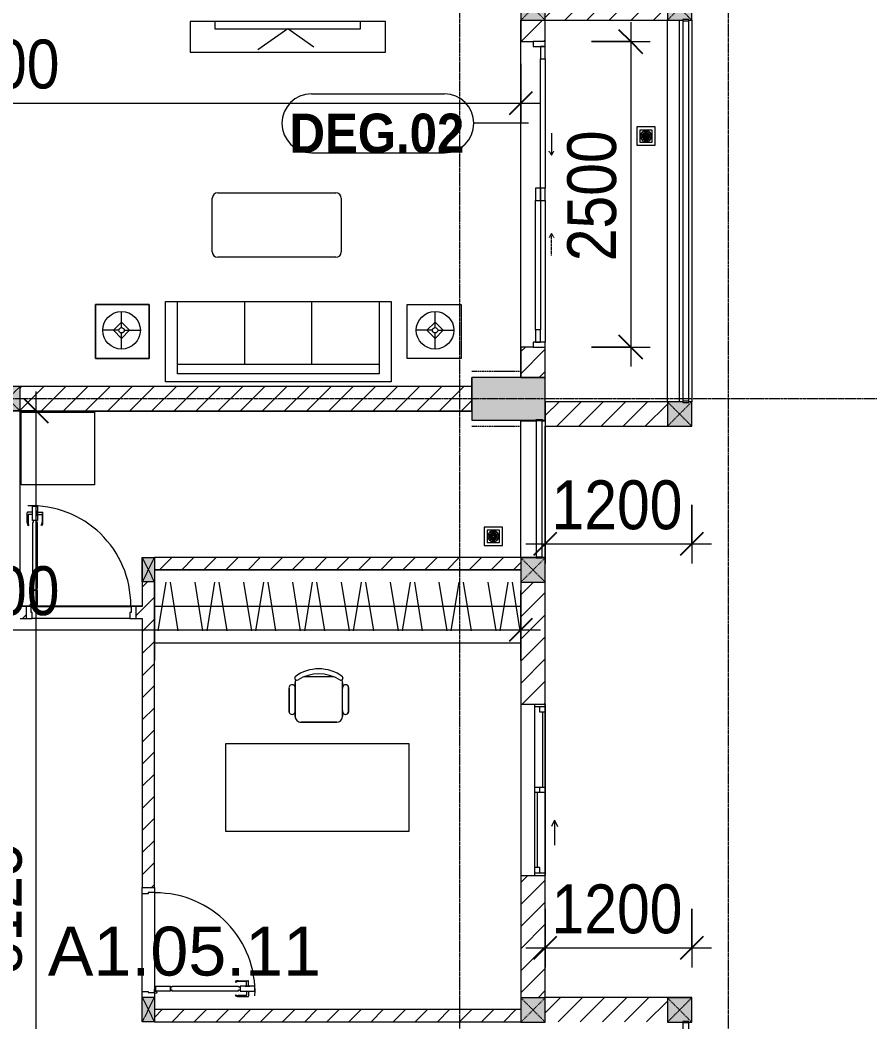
# Model space of a CAD drawing. Header units: millimetres. Extents: x 1591 to 239243, y -15958 to 82755.
# Drawn here: x 151152 to 158110, y 56635 to 64837 of the extents above; entities that cross this region are included whole.
import ezdxf

# ---------------------------------------------------------------- set-up
doc = ezdxf.new("R2010")
doc.units = ezdxf.units.MM
for name, pattern in [('Dash 1_8_', [6.35, 3.175, -3.175]), ('Dash_2_', [6, 3, -3]), ('Grid Line', [22.225, 12.7, -3.175, 3.175, -3.175])]:
    doc.linetypes.add(name, pattern=pattern)
for name, color, linetype, lineweight in [('0-1', 250, 'Continuous', 5), ('A-ANNO-DIMS', 211, 'Continuous', 9), ('A-ANNO-DIMS-160', 211, 'Continuous', 9), ('A-AREA', 32, 'Dash 1_8_', 9), ('A-AREA-IDEN', 2, 'Continuous', 9), ('A-DETL-GENF-1', 9, 'Continuous', 9), ('A-DOOR', 31, 'Continuous', 9), ('A-DOOR-1', 254, 'Continuous', 9), ('A-DOOR-2', 9, 'Continuous', 9), ('A-DOOR-FRAM', 31, 'Continuous', 9), ('A-DOOR-HDLN', 31, 'Dash_2_', 9), ('A-DOOR-IDEN', 31, 'Continuous', 9), ('A-FLOR-1', 7, 'Continuous', 9), ('A-FLOR-2', 9, 'Continuous', 9), ('A-FLOR-HRAL', 11, 'Continuous', 9), ('A-FLOR-HRAL-1', 254, 'Continuous', 9), ('A-FLOR-HRAL-2', 9, 'Continuous', 9), ('A-GLAZ', 151, 'Continuous', 9), ('A-WALL', 113, 'Continuous', 9), ('A-WALL-1', 253, 'Continuous', 18), ('A-WALL-2', 9, 'Continuous', 9), ('A-WALL-3', 113, 'Continuous', 18), ('A-WALL-PATT-1', 10, 'Continuous', 9), ('A-WALL-PATT-2', 111, 'Continuous', 9), ('G-IMPT-1', 254, 'Continuous', 9), ('I-FURN', 30, 'Continuous', 9), ('I-FURN-1', 254, 'Continuous', 9), ('M-EQPM-1', 254, 'Continuous', 9), ('S-COLS', 52, 'Continuous', 9), ('S-COLS-1', 52, 'Continuous', 5), ('S-COLS-2', 250, 'Continuous', 18), ('S-COLS-4', 254, 'Continuous', 9), ('S-COLS-5', 253, 'Continuous', 18), ('S-COLS-6', 52, 'Continuous', 18), ('S-COLS-HDLN', 52, 'Dash_2_', 9), ('S-COLS-HDLN-1', 9, 'Dash_2_', 9), ('S-GRID-1', 1, 'Grid Line', 9)]:
    doc.layers.add(name, color=color, linetype=linetype, lineweight=lineweight)
doc.styles.add('Arial_9', font='arial_0.ttf', dxfattribs={"height": 400})
doc.styles.add('Arial_B_4', font='arialbd_0.ttf', dxfattribs={"width": 0.9, "height": 320})
doc.styles.add('UTM Avo', font='UTM Avo.ttf', dxfattribs={"width": 0.9, "height": 400})
doc.dimstyles.new('1_Dim_chi_tiet_2_5', dxfattribs={"dimscale": 304.8, "dimtxt": 399.720379, "dimasz": 0.629921, "dimexe": 0.524934, "dimexo": 0.0625, "dimgap": 0.052493, "dimtad": 1, "dimdec": 0, "dimrnd": 5, "dimzin": 0, "dimdsep": 46, "dimtxsty": 'UTM Avo', "dimblk1": 'OBLIQUE', "dimblk2": 'OBLIQUE', "dimsah": 1, "dimcen": 0.09, "dimdle": 0.524934, "dimazin": 0, "dimtfac": 1, "dimtdec": 4, "dimtix": 1, "dimtmove": 0, "dimatfit": 3, "dimfxl": 1.049869, "dimfxlon": 1, "dimtvp": 1, "dimtolj": 1, "dimtzin": 0, "dimarcsym": 2})
doc.dimstyles.new('1_Dim_chi_tiet_2_5_1', dxfattribs={"dimscale": 304.8, "dimtxt": 399.720379, "dimasz": 0.629921, "dimexe": 0.524934, "dimexo": 0.0625, "dimgap": 0.052493, "dimtad": 1, "dimdec": 0, "dimrnd": 5, "dimzin": 0, "dimdsep": 46, "dimtxsty": 'UTM Avo', "dimblk1": 'OBLIQUE', "dimblk2": 'OBLIQUE', "dimsah": 1, "dimcen": 0.09, "dimdle": 0.524934, "dimazin": 0, "dimtfac": 1, "dimtdec": 4, "dimtix": 1, "dimtmove": 0, "dimatfit": 3, "dimfxl": 1.049869, "dimfxlon": 1, "dimtvp": 1, "dimtolj": 1, "dimtzin": 0, "dimarcsym": 2})
pattern_1 = [(45, (0, 0), (-90.50967, 90.50967), [])]
pattern_2 = [(45, (101998.83, 0), (-90.50967, 90.50967), [])]

# ---------------------------------------------------------------- blocks, each defined once
blk = doc.blocks.new('NCV_TKTC_KET CAU_rvt-1-TKCS_MB TẦNG 5')
at = {"layer": 'S-COLS-1'}
blk.add_hatch(color=256, dxfattribs=at).paths.add_polyline_path([(52852.6, 61561.9), (53377.6, 61561.9), (53377.6, 61566.9), (53427.6, 61566.9), (53427.6, 61561.9), (53452.6, 61561.9), (53452.6, 61911.9), (52852.6, 61911.8), (52852.6, 61635.3)])
at = {"layer": 'A-FLOR-1'}
for p, q in [((53452.6, 61711.9), (53452.6, 61911.9)), ((49152.9, 60038.1), (49152.9, 61635.3)), ((49152.9, 61635.3), (52852.6, 61635.3)), ((53452.6, 61561.9), (53452.6, 61556.9)), ((53452.6, 60436.9), (53452.6, 61511.9)), ((50152.5, 60436.9), (50152.5, 60038.1)), ((53377.6, 60436.9), (53252.6, 60436.9)), ((53452.6, 60436.9), (53427.6, 60436.9)), ((53452.6, 56835.3), (53452.6, 60436.9)), ((50152.5, 60038.1), (49152.9, 60038.1))]:
    blk.add_line(p, q, dxfattribs=at)
at = {"layer": 'S-COLS-2'}
for p, q in [((53452.6, 61911.9), (52852.6, 61911.9)), ((52852.6, 61911.9), (52852.6, 61561.9)), ((53452.6, 61561.9), (53452.6, 61911.9)), ((52852.6, 61561.9), (53377.6, 61561.9)), ((53427.6, 61561.9), (53452.6, 61561.9))]:
    blk.add_line(p, q, dxfattribs=at)
blk = doc.blocks.new('LOBBY_SOFA_1 - LOBBY_SOFA_1-901197-TKCS_MB TẦNG 5')
at = {"layer": 'I-FURN'}
for p, q in [((-2172.3, 1064.5), (-2172.3, 1504.5)), ((-2128.3, 1548.5), (-1160.3, 1548.5)), ((-1116.3, 1504.5), (-1116.3, 1064.5)), ((-1160.3, 1020.5), (-2128.3, 1020.5)), ((-2556, 660), (-708, 660)), ((-2556, 0), (-2556, 660)), ((-2457, 66), (-2457, 660)), ((-1907, 143), (-1907, 660)), ((-1357, 143), (-1357, 660)), ((-807, 660), (-807, 66)), ((-708, 660), (-708, 0)), ((-2688.2, 633.5), (-3128.2, 633.5)), ((-3128.2, 633.5), (-3128.2, 193.5)), ((-2915.4, 445), (-2915.4, 577)), ((-2688.2, 193.5), (-2688.2, 633.5)), ((-575.9, 633.5), (-135.9, 633.5)), ((-575.9, 193.5), (-575.9, 633.5)), ((-348.6, 445), (-348.6, 577)), ((-135.9, 633.5), (-135.9, 193.5)), ((-2937.4, 423), (-3069.4, 423)), ((-2981.4, 423), (-2915.4, 489)), ((-2915.4, 357), (-2981.4, 423)), ((-2915.4, 489), (-2849.4, 423)), ((-2849.4, 423), (-2915.4, 357)), ((-2893.4, 423), (-2761.4, 423)), ((-370.6, 423), (-502.6, 423)), ((-348.6, 489), (-414.6, 423)), ((-414.6, 423), (-348.6, 357)), ((-282.6, 423), (-348.6, 489)), ((-348.6, 357), (-282.6, 423)), ((-326.6, 423), (-194.6, 423)), ((-2915.4, 269), (-2915.4, 401)), ((-348.6, 269), (-348.6, 401)), ((-3128.2, 193.5), (-2688.2, 193.5)), ((-135.9, 193.5), (-575.9, 193.5)), ((-807, 143), (-2457, 143)), ((-708, 0), (-2556, 0)), ((-807, 66), (-2457, 66))]:
    blk.add_line(p, q, dxfattribs=at)
for centre, radius in [((-2915.4, 423), 154), ((-348.6, 423), 154), ((-2915.4, 423), 22), ((-348.6, 423), 22)]:
    blk.add_circle(centre, radius, dxfattribs=at)
for centre, start, end in [((-2128.3, 1504.5), 90, 180), ((-1160.3, 1504.5), 0, 90), ((-2128.3, 1064.5), 180, 270), ((-1160.3, 1064.5), 270, 0)]:
    blk.add_arc(centre, 44, start, end, dxfattribs=at)
at = {"layer": 'I-FURN-1'}
for p, q in [((-2172.3, 1064.5), (-2172.3, 1504.5)), ((-2128.3, 1548.5), (-1160.3, 1548.5)), ((-1116.3, 1504.5), (-1116.3, 1064.5)), ((-1160.3, 1020.5), (-2128.3, 1020.5)), ((-2556, 660), (-708, 660)), ((-2556, 0), (-2556, 660)), ((-708, 660), (-708, 0)), ((-3128.2, 633.5), (-2688.2, 633.5)), ((-3128.2, 193.5), (-3128.2, 633.5)), ((-2688.2, 633.5), (-2688.2, 193.5)), ((-575.9, 633.5), (-135.9, 633.5)), ((-575.9, 193.5), (-575.9, 633.5)), ((-135.9, 633.5), (-135.9, 193.5)), ((-2688.2, 193.5), (-3128.2, 193.5)), ((-135.9, 193.5), (-575.9, 193.5)), ((-708, 0), (-2556, 0))]:
    blk.add_line(p, q, dxfattribs=at)
for centre, start, end in [((-2128.3, 1504.5), 90, 180), ((-1160.3, 1504.5), 0, 90), ((-2128.3, 1064.5), 180, 270), ((-1160.3, 1064.5), 270, 0)]:
    blk.add_arc(centre, 44, start, end, dxfattribs=at)
blk = doc.blocks.new('DOOR_CW_01 CANH MO-PANEL KINH - DIW_01-900x2200-CỬA GỖ VÂN LAMINATE-553375-TKCS_MB TẦNG 5')
at = {"layer": 'A-DETL-GENF-1'}
for p, q in [((-397, -182), (-397, -62)), ((-397, -62), (-357, -62)), ((-357, -62), (-357, -182)), ((-357, -182), (-397, -182)), ((-397, -196), (-391, -196)), ((-397, -738), (-397, -196)), ((-391, -196), (-391, -182)), ((-391, -182), (-363, -182)), ((-363, -182), (-363, -196)), ((-357, -196), (-363, -196)), ((-357, -196), (-357, -738)), ((-442, -737), (-442, -816.5)), ((-434, -799.5), (-434, -737)), ((-433.9, -711.2), (-427.3, -715.8)), ((-397, -738), (-391, -738)), ((-391, -752), (-391, -738)), ((-357, -738), (-363, -738)), ((-363, -738), (-363, -752)), ((-320.1, -711.2), (-326.7, -715.8)), ((-320, -799.5), (-320, -737)), ((-312, -737), (-312, -816.5)), ((-399, -803.5), (-430, -803.5)), ((-399, -792.2), (-399, -831.8)), ((-397, -792.2), (-399, -792.2)), ((-357, -752), (-397, -752)), ((-397, -752), (-397, -872)), ((-397, -792.2), (-397, -831.8)), ((-363, -752), (-391, -752)), ((-357, -872), (-357, -752)), ((-357, -792.2), (-357, -831.8)), ((-357, -792.2), (-355, -792.2)), ((-355, -792.2), (-355, -831.8)), ((-355, -803.5), (-324, -803.5)), ((-399, -820.5), (-438, -820.5)), ((-399, -831.8), (-397, -831.8)), ((-397, -872), (-357, -872)), ((-355, -831.8), (-357, -831.8)), ((-355, -820.5), (-316, -820.5))]:
    blk.add_line(p, q, dxfattribs=at)
blk.add_circle((-407, -60), 10, dxfattribs=at)
for centre, radius, start, end in [((-407, -60), 814, 268, 0), ((-397, -737), 45, 145, 180), ((-397, -737), 37, 145, 180), ((-357, -737), 37, 0, 35), ((-357, -737), 45, 360, 35), ((-438, -816.5), 4, 180, 270), ((-430, -799.5), 4, 180, 270), ((-324, -799.5), 4, 270, 0), ((-316, -816.5), 4, 270, 0)]:
    blk.add_arc(centre, radius, start, end, dxfattribs=at)
at = {"layer": 'A-DOOR-2'}
for p, q in [((-450, -50), (-450, 50)), ((-450, 50), (-400, 50)), ((-400, 50), (-400, 0)), ((400, 0), (400, 50)), ((400, 50), (450, 50)), ((450, 50), (450, -50)), ((-410, -50), (-450, -50)), ((-410, 0), (-410, -50)), ((-400, 0), (-410, 0)), ((-407, -50), (-382, -50)), ((410, 0), (400, 0)), ((410, -50), (410, 0)), ((450, -50), (410, -50))]:
    blk.add_line(p, q, dxfattribs=at)
blk = doc.blocks.new('TU DO LV A - TU DO LV A-V51-TKCS_MB TẦNG 5')
at = {"layer": 'I-FURN'}
for p, q in [((0, 0), (3000, 0)), ((4.3, -101), (68.9, -499)), ((169, -101), (104.4, -499)), ((202.5, -101), (267.1, -499)), ((404.3, -101), (468.9, -499)), ((569, -101), (504.4, -499)), ((602.5, -101), (667.1, -499)), ((804.3, -101), (868.9, -499)), ((969, -101), (904.4, -499)), ((1002.5, -101), (1067.1, -499)), ((1204.3, -101), (1268.9, -499)), ((1369, -101), (1304.4, -499)), ((1402.5, -101), (1467.1, -499)), ((1604.3, -101), (1668.9, -499)), ((1769, -101), (1704.4, -499)), ((1802.5, -101), (1867.1, -499)), ((2004.3, -101), (2068.9, -499)), ((2169, -101), (2104.4, -499)), ((2202.5, -101), (2267.1, -499)), ((2404.3, -101), (2468.9, -499)), ((2569, -101), (2504.4, -499)), ((2602.5, -101), (2667.1, -499)), ((2804.3, -101), (2868.9, -499)), ((2969, -101), (2904.4, -499)), ((0, -300), (3000, -300))]:
    blk.add_line(p, q, dxfattribs=at)
at = {"layer": 'I-FURN-1'}
blk.add_line((0, 0), (3000, 0), dxfattribs=at)
blk = doc.blocks.new('BAN LV A - BAN LV A_dwg_ban hoc2-348006-TKCS_MB TẦNG 5')
at = {"layer": 'I-FURN'}
for p, q in [((145.8, 437.4), (-145.8, 437.4)), ((-243, 354.4), (-243, 162)), ((-194.4, 388.8), (-194.4, 113.4)), ((194.4, 113.4), (194.4, 388.8)), ((194.4, 351.4), (194.4, 150.8)), ((243.7, 162), (243.7, 354.4)), ((-120.5, 64.8), (120.5, 64.8))]:
    blk.add_line(p, q, dxfattribs=at)
at = {"layer": 'I-FURN', "flags": 128}
blk.add_lwpolyline([(-737.8, 610.5), (-737.8, 1330.5), (-154.9, 1330.5), (762.2, 1330.5), (762.2, 610.5)], close=True, dxfattribs=at)
at = {"layer": 'I-FURN'}
for centre, radius, start, end in [((-145.8, 388.8), 48.6, 90, 180), ((145.8, 388.8), 48.6, 360, 90), ((-218.7, 347.3), 25.3, 343.7398, 163.7398), ((219.4, 347.3), 25.3, 16.2602, 170.70537), ((-218.7, 154.9), 25.3, 163.7398, 16.2602), ((-180.2, 75.4), 17.8, 57.97259, 216.69006), ((-145.8, 113.4), 48.6, 180, 207.58444), ((0, 359.3), 318.2, 237.57575, 302.42425), ((180.2, 75.4), 17.8, 323.30994, 122.02741), ((145.8, 113.4), 48.6, 332.41556, 0), ((219.4, 154.9), 25.3, 189.29463, 16.2602), ((0, 324), 324, 233.1301, 306.8699)]:
    blk.add_arc(centre, radius, start, end, dxfattribs=at)
blk = doc.blocks.new('BAN LV A - BAN LV A_dwg-348005-TKCS_MB TẦNG 5')
at = {"extrusion": (0, 0, -1), "zscale": -1, "rotation": 180}
blk.add_blockref('BAN LV A - BAN LV A_dwg_ban hoc2-348006-TKCS_MB TẦNG 5', (-729, 1383.7), dxfattribs=at)
blk = doc.blocks.new('BAN LV A - BAN LV A-401069-TKCS_MB TẦNG 5')
at = {"layer": 'I-FURN-1'}
for p, q in [((-8.8, -53.2), (1491.2, -53.2)), ((-8.8, -773.2), (-8.8, -53.2)), ((1491.2, -53.2), (1491.2, -773.2)), ((1491.2, -773.2), (-8.8, -773.2)), ((583.2, -946.3), (874.8, -946.3)), ((486, -1221.7), (486, -1029.3)), ((534.6, -1029.3), (534.6, -994.9)), ((923.4, -994.9), (923.4, -1032.3)), ((972.7, -1029.3), (972.7, -1221.7)), ((534.6, -1270.3), (534.6, -1235.9)), ((923.4, -1232.9), (923.4, -1270.3))]:
    blk.add_line(p, q, dxfattribs=at)
for centre, radius, start, end in [((583.2, -994.9), 48.6, 90, 180), ((874.8, -994.9), 48.6, 0, 90), ((510.3, -1036.4), 25.3, 16.2602, 163.7398), ((948.4, -1036.4), 25.3, 16.2602, 170.70537), ((510.3, -1228.8), 25.3, 163.7398, 343.7398), ((948.4, -1228.8), 25.3, 189.29463, 16.2602), ((548.9, -1308.3), 17.8, 119.40397, 216.69006), ((583.2, -1270.3), 48.6, 180, 207.58444), ((874.8, -1270.3), 48.6, 332.41556, 0), ((909.2, -1308.3), 17.8, 323.30994, 60.59603), ((729, -1059.7), 324, 233.1301, 306.8699)]:
    blk.add_arc(centre, radius, start, end, dxfattribs=at)
at = {"extrusion": (0, 0, -1), "zscale": -1, "rotation": 180}
blk.add_blockref('BAN LV A - BAN LV A_dwg-348005-TKCS_MB TẦNG 5', (0, 0), dxfattribs=at)
blk = doc.blocks.new('MAY GIAT - MAY GIAT_dwg-348053-TKCS_MB TẦNG 5')
at = {"layer": 'G-IMPT-1', "flags": 128}
blk.add_lwpolyline([(5, 596.6), (5, 2.3), (605, 2.3), (605, 596.6)], close=True, dxfattribs=at)
blk = doc.blocks.new('MAY GIAT - MAY GIAT-401071-TKCS_MB TẦNG 5')
at = {"layer": 'I-FURN-1'}
for p, q in [((5, -2.3), (605, -2.3)), ((5, -596.6), (5, -2.3)), ((605, -2.3), (605, -596.6)), ((605, -596.6), (5, -596.6))]:
    blk.add_line(p, q, dxfattribs=at)
at = {"extrusion": (0, 0, -1), "zscale": -1, "rotation": 180}
blk.add_blockref('MAY GIAT - MAY GIAT_dwg-348053-TKCS_MB TẦNG 5', (0, 0), dxfattribs=at)
blk = doc.blocks.new('THU NUOC - THU NUOC-461820-TKCS_MB TẦNG 5')
at = {"layer": 'M-EQPM-1'}
for p, q in [((-66.3, 70.6), (-66.3, -79.4)), ((83.7, 70.6), (-66.3, 70.6)), ((58.7, 45.6), (-41.3, 45.6)), ((-41.3, 45.6), (-41.3, -54.4)), ((-23.3, 10.8), (40.9, 10.8)), ((40.9, 4.8), (-23.3, 4.8)), ((-11, 23.3), (28.5, 23.3)), ((28.5, 17.3), (-11, 17.3)), ((-1.1, 35.6), (18.5, 35.6)), ((18.5, 29.6), (-1.1, 29.6)), ((58.7, -54.4), (58.7, 45.6)), ((83.7, -79.4), (83.7, 70.6)), ((-66.3, -79.4), (83.7, -79.4)), ((-41.3, -54.4), (58.7, -54.4)), ((-23.3, -1.2), (0.7, -1.2)), ((0.7, -7.2), (-23.3, -7.2)), ((-23.3, -13.6), (40.9, -13.6)), ((40.9, -19.6), (-23.3, -19.6)), ((-11, -26.1), (28.5, -26.1)), ((28.5, -32.1), (-11, -32.1)), ((-1.1, -38.5), (18.5, -38.5)), ((18.5, -44.5), (-1.1, -44.5)), ((0.7, -1.2), (0.7, -7.2)), ((16.7, -1.2), (40.9, -1.2)), ((16.7, -7.2), (16.7, -1.2)), ((40.9, -7.2), (16.7, -7.2))]:
    blk.add_line(p, q, dxfattribs=at)
for centre, radius, start, end in [((8.7, -4.4), 45, 0, 180), ((8.7, -4.4), 45, 0, 180), ((-23.3, 7.8), 3, 90, 270), ((-11, 20.3), 3, 90, 270), ((-1.1, 32.6), 3, 90, 270), ((18.5, 32.6), 3, 270, 90), ((28.5, 20.3), 3, 270, 90), ((40.9, 7.8), 3, 270, 90), ((8.7, -4.4), 45, 180, 360), ((8.7, -4.4), 45, 180, 360), ((-23.3, -4.2), 3, 90, 270), ((-23.3, -16.6), 3, 90, 270), ((-11, -29.1), 3, 90, 270), ((-1.1, -41.5), 3, 90, 270), ((18.5, -41.5), 3, 270, 90), ((28.5, -29.1), 3, 270, 90), ((40.9, -4.2), 3, 270, 90), ((40.9, -16.6), 3, 270, 90)]:
    blk.add_arc(centre, radius, start, end, dxfattribs=at)
blk = doc.blocks.new('Railing - 50 x 10mm-901205-TKCS_MB TẦNG 5')
at = {"layer": 'A-FLOR-HRAL-2'}
for p, q in [((25, 5), (-25, 5)), ((-25, 5), (-25, -5)), ((25, -5), (25, 5)), ((-25, -5), (25, -5))]:
    blk.add_line(p, q, dxfattribs=at)
blk = doc.blocks.new('Railing - Railing-883275-TKCS_MB TẦNG 5')
at = {"layer": 'A-FLOR-HRAL-2'}
for p, q in [((30469.2, 52296.2), (30469.2, 51181.2)), ((30519.2, 51181.2), (30519.2, 52296.2))]:
    blk.add_line(p, q, dxfattribs=at)
at = {"extrusion": (0, 0, -1), "zscale": -1}
for p in [(-30494.2, 52301.2), (-30494.2, 51176.2)]:
    blk.add_blockref('Railing - 50 x 10mm-901205-TKCS_MB TẦNG 5', p, dxfattribs=at)
blk = doc.blocks.new('G1_SOF - BO TRU - 100x200-V80-TKCS_MB TẦNG 5')
at = {"layer": 'S-COLS'}
blk.add_hatch(color=256, dxfattribs=at).paths.add_polyline_path([(-50, 0), (-50, -98.4), (50, -98.4), (50, 100), (-50, 100)])
at = {"layer": 'S-COLS-5'}
for p, q in [((-50, 100), (50, 100)), ((-50, -98.4), (-50, 100)), ((50, 100), (50, -98.4))]:
    blk.add_line(p, q, dxfattribs=at)
at = {"layer": 'S-COLS-HDLN-1'}
for p, q in [((50, -100), (-50, 100)), ((-50, -100), (50, 100))]:
    blk.add_line(p, q, dxfattribs=at)
blk = doc.blocks.new('G1_SOF - BO TRU - 100x200-746114-TKCS_MB TẦNG 5')
at = {"layer": 'S-COLS'}
blk.add_hatch(color=256, dxfattribs=at).paths.add_polyline_path([(50, -100), (50, 100), (-50, 100), (-50, -100)])
at = {"layer": 'S-COLS-5'}
for p, q in [((-50, 100), (50, 100)), ((-50, -100), (-50, 100)), ((50, 100), (50, -100)), ((50, -100), (-50, -100))]:
    blk.add_line(p, q, dxfattribs=at)
at = {"layer": 'S-COLS-HDLN-1'}
for p, q in [((50, -100), (-50, 100)), ((-50, -100), (50, 100))]:
    blk.add_line(p, q, dxfattribs=at)
blk = doc.blocks.new('RES_BAN AN - RES_BAN AN-901223-TKCS_MB TẦNG 5')
at = {"layer": 'I-FURN-1'}
for p, q in [((1600, 0), (0, 0)), ((0, 0), (0, -250)), ((1600, -250), (1600, 0)), ((0, -250), (1600, -250))]:
    blk.add_line(p, q, dxfattribs=at)
blk = doc.blocks.new('KE TIVI-2 - KE TIVI-2-885819-TKCS_MB TẦNG 5')
at = {"layer": 'I-FURN-1'}
for p, q in [((-595.6, 0), (-595.6, -60)), ((595.6, 0), (-595.6, 0)), ((-595.6, -60), (595.6, -60)), ((0, -60), (-245.7, -232.1)), ((213, -209.1), (0, -60)), ((595.6, -60), (595.6, 0))]:
    blk.add_line(p, q, dxfattribs=at)
blk = doc.blocks.new('DOOR_CW_01 CANH MO-PANEL KINH - DIG_01-900x2200-CỬA NHÔM KÍNH-901226-TKCS_MB TẦNG 5')
at = {"layer": 'A-DETL-GENF-1'}
for p, q in [((-399, 820.5), (-438, 820.5)), ((-399, 831.8), (-397, 831.8)), ((-399, 792.2), (-399, 831.8)), ((-397, 872), (-357, 872)), ((-397, 752), (-397, 872)), ((-397, 792.2), (-397, 831.8)), ((-357, 872), (-357, 752)), ((-357, 792.2), (-357, 831.8)), ((-355, 831.8), (-357, 831.8)), ((-355, 792.2), (-355, 831.8)), ((-355, 820.5), (-316, 820.5)), ((-442, 737), (-442, 816.5)), ((-434, 799.5), (-434, 737)), ((-399, 803.5), (-430, 803.5)), ((-397, 792.2), (-399, 792.2)), ((-357, 752), (-397, 752)), ((-363, 752), (-391, 752)), ((-391, 752), (-391, 738)), ((-363, 738), (-363, 752)), ((-357, 792.2), (-355, 792.2)), ((-355, 803.5), (-324, 803.5)), ((-320, 799.5), (-320, 737)), ((-312, 737), (-312, 816.5)), ((-433.9, 711.2), (-427.3, 715.8)), ((-397, 738), (-391, 738)), ((-397, 738), (-397, 196)), ((-357, 738), (-363, 738)), ((-357, 196), (-357, 738)), ((-320.1, 711.2), (-326.7, 715.8)), ((-397, 196), (-391, 196)), ((-357, 182), (-397, 182)), ((-397, 182), (-397, 62)), ((-391, 196), (-391, 182)), ((-391, 182), (-363, 182)), ((-357, 196), (-363, 196)), ((-363, 182), (-363, 196)), ((-357, 62), (-357, 182)), ((-397, 62), (-357, 62))]:
    blk.add_line(p, q, dxfattribs=at)
blk.add_circle((-407, 60), 10, dxfattribs=at)
for centre, radius, start, end in [((-438, 816.5), 4, 90, 180), ((-407, 60), 814, 360, 92), ((-316, 816.5), 4, 0, 90), ((-430, 799.5), 4, 90, 180), ((-324, 799.5), 4, 360, 90), ((-397, 737), 45, 180, 215), ((-397, 737), 37, 180, 215), ((-357, 737), 37, 325, 0), ((-357, 737), 45, 325, 0)]:
    blk.add_arc(centre, radius, start, end, dxfattribs=at)
at = {"layer": 'A-DOOR-2'}
for p, q in [((-410, 50), (-450, 50)), ((-450, 50), (-450, -50)), ((-410, 0), (-410, 50)), ((-400, 0), (-410, 0)), ((-407, 50), (-382, 50)), ((-400, -50), (-400, 0)), ((410, 0), (400, 0)), ((400, 0), (400, -50)), ((450, 50), (410, 50)), ((410, 50), (410, 0)), ((450, -50), (450, 50)), ((-450, -50), (-400, -50)), ((400, -50), (450, -50))]:
    blk.add_line(p, q, dxfattribs=at)
blk = doc.blocks.new('NCV_TKTC_TANG 5_rvt-1-TKCS_MB TẦNG 5')
at = {"layer": 'A-WALL-PATT-1'}
h = blk.add_hatch(dxfattribs=at)
h.set_pattern_fill('FP_1', color=256, style=0, pattern_type=2)
h.set_pattern_definition(pattern_1)
h.paths.add_polyline_path([(52891.4, 60336.9), (53252.6, 60336.9), (53252.6, 60436.9), (50252.6, 60436.5), (50252.6, 60336.9), (52625.1, 60336.9)])
h = blk.add_hatch(dxfattribs=at)
h.set_pattern_fill('FP_1', color=256, style=0, pattern_type=2)
h.set_pattern_definition(pattern_1)
h.paths.add_polyline_path([(50202.6, 57735.3), (50252.6, 57735.3), (50252.6, 60236.9), (50152.6, 60236.9), (50152.6, 57735.3)])
h = blk.add_hatch(dxfattribs=at)
h.set_pattern_fill('FP_1', color=256, style=0, pattern_type=2)
h.set_pattern_definition(pattern_1)
h.paths.add_polyline_path([(50152.6, 59936.9), (50151.6, 60036.9), (50102.6, 60036.9), (50102.6, 59936.9), (50122.8, 59936.9)])
h.paths.add_polyline_path([(49202.6, 59936.9), (49202.6, 60036.9), (49152.6, 60036.9), (49153, 59936.9)])
h = blk.add_hatch(dxfattribs=at)
h.set_pattern_fill('FP_1', color=256, style=0, pattern_type=2)
h.set_pattern_definition(pattern_1)
h.paths.add_polyline_path([(52852.6, 56636.9), (53252.6, 56636.9), (53252.6, 56736.9), (50252.6, 56736.9), (50252.6, 56636.9), (51279.4, 56636.9)])
at = {"layer": 'A-FLOR-2'}
for p, q in [((53252.6, 61911.9), (53252.6, 64835.3)), ((54452.6, 61711.9), (54452.6, 64835.3)), ((52852.5, 61836.9), (52852.5, 61911.9)), ((53252.6, 61556.9), (53252.6, 61561.9)), ((50252.6, 60336.9), (50252.6, 60236.9)), ((53252.6, 60336.9), (50252.6, 60336.9)), ((50252.6, 60236.9), (50252.6, 59736.9)), ((53252.6, 59736.9), (53252.6, 60124.6)), ((50052.6, 59936.9), (49252.6, 59936.9)), ((50252.6, 59736.9), (50252.6, 59595.5)), ((53252.6, 59595.5), (53252.6, 59736.9)), ((50152.6, 56885.3), (50152.6, 57685.3)), ((50252.6, 57695.3), (50252.6, 56875.3))]:
    blk.add_line(p, q, dxfattribs=at)
at = {"layer": 'A-WALL-1'}
for p, q in [((53252.6, 60436.9), (50252.6, 60436.9)), ((50252.6, 60336.9), (53252.6, 60336.9)), ((50152.6, 60236.9), (50152.6, 60036.9)), ((50252.6, 57735.3), (50252.6, 60236.9)), ((49202.6, 60036.9), (49152.6, 60036.9)), ((50152.6, 60036.9), (50102.6, 60036.9)), ((49152.6, 59936.9), (49202.6, 59936.9)), ((50102.6, 59936.9), (50152.6, 59936.9)), ((50152.6, 59936.9), (50152.6, 57735.3)), ((53252.6, 56736.9), (50252.6, 56736.9)), ((50252.6, 56636.9), (53252.6, 56636.9))]:
    blk.add_line(p, q, dxfattribs=at)
at = {"layer": 'A-WALL-2'}
for p, q in [((53252.6, 60437.3), (53252.6, 61556.9)), ((53252.6, 61556.9), (53377.6, 61556.9)), ((53427.6, 61556.9), (53452.6, 61556.9)), ((53452.6, 61556.9), (53452.6, 60437.3)), ((53252.6, 60437.3), (53377.6, 60437.3)), ((53427.6, 60437.3), (53452.6, 60437.3)), ((49242.6, 60036.9), (50062.6, 60036.9)), ((50052.6, 59936.9), (49252.6, 59936.9)), ((50152.6, 56885.3), (50152.6, 57685.3)), ((50252.6, 57695.3), (50252.6, 56875.3))]:
    blk.add_line(p, q, dxfattribs=at)
at = {"layer": 'A-DOOR-1'}
blk.add_blockref('DOOR_CW_01 CANH MO-PANEL KINH - DIG_01-900x2200-CỬA NHÔM KÍNH-901226-TKCS_MB TẦNG 5', (49652.6, 59986.9), dxfattribs=at)
at = {"layer": 'A-DOOR-1', "rotation": 90.00000000000118}
blk.add_blockref('DOOR_CW_01 CANH MO-PANEL KINH - DIW_01-900x2200-CỬA GỖ VÂN LAMINATE-553375-TKCS_MB TẦNG 5', (50202.6, 57285.3), dxfattribs=at)
at = {"layer": 'A-FLOR-HRAL-1'}
blk.add_blockref('Railing - Railing-883275-TKCS_MB TẦNG 5', (22908.5, 9260.7), dxfattribs=at)
at = {"layer": 'I-FURN-1'}
for name, p in [('RES_BAN AN - RES_BAN AN-901223-TKCS_MB TẦNG 5', (50544.3, 64824.9)), ('KE TIVI-2 - KE TIVI-2-885819-TKCS_MB TẦNG 5', (51344.3, 64824.9)), ('LOBBY_SOFA_1 - LOBBY_SOFA_1-901197-TKCS_MB TẦNG 5', (52899.1, 61874.1))]:
    blk.add_blockref(name, p, dxfattribs=at)
at = {"layer": 'I-FURN-1', "rotation": 180}
for name, p in [('MAY GIAT - MAY GIAT-401071-TKCS_MB TẦNG 5', (49767.5, 61030.3)), ('TU DO LV A - TU DO LV A-V51-TKCS_MB TẦNG 5', (53252.6, 59736.9)), ('BAN LV A - BAN LV A-401069-TKCS_MB TẦNG 5', (52328.3, 58142.1))]:
    blk.add_blockref(name, p, dxfattribs=at)
at = {"layer": 'M-EQPM-1', "rotation": 180}
for p in [(54286.4, 63882.2), (53036.4, 60606.9)]:
    blk.add_blockref('THU NUOC - THU NUOC-461820-TKCS_MB TẦNG 5', p, dxfattribs=at)
at = {"layer": 'S-COLS-4', "rotation": 180}
for name, p in [('G1_SOF - BO TRU - 100x200-746114-TKCS_MB TẦNG 5', (50202.6, 60336.9)), ('G1_SOF - BO TRU - 100x200-V80-TKCS_MB TẦNG 5', (50202.6, 56736.9))]:
    blk.add_blockref(name, p, dxfattribs=at)
blk = doc.blocks.new('G1_SOF - BO TRU - 200x200-3055083-TKCS_MB TẦNG 5')
at = {"layer": 'S-COLS'}
blk.add_hatch(color=256, dxfattribs=at).paths.add_polyline_path([(100, -100), (100, 100), (-100, 100), (-100, -100), (8.4, -100)])
at = {"layer": 'S-COLS-6'}
for p, q in [((100, 100), (-100, 100)), ((-100, 100), (-100, -100)), ((100, -100), (100, 100)), ((-100, -100), (100, -100))]:
    blk.add_line(p, q, dxfattribs=at)
at = {"layer": 'S-COLS-HDLN'}
for p, q in [((100, 100), (-100, -100)), ((-100, 100), (100, -100))]:
    blk.add_line(p, q, dxfattribs=at)
blk = doc.blocks.new('G1_SOF - BO TRU - 200x200-V27-TKCS_MB TẦNG 5')
at = {"layer": 'S-COLS'}
blk.add_hatch(color=256, dxfattribs=at).paths.add_polyline_path([(0, -100), (26, -100), (26, -92.9), (76, -92.9), (76, -100), (100, -100), (100, 100), (-100, 100), (-100, -100), (-49.1, -100)])
at = {"layer": 'S-COLS-6'}
for p, q in [((100, 100), (-100, 100)), ((-100, 100), (-100, -100)), ((100, -100), (100, 100)), ((-100, -100), (26, -100)), ((76, -100), (100, -100))]:
    blk.add_line(p, q, dxfattribs=at)
at = {"layer": 'S-COLS-HDLN'}
for p, q in [((100, 100), (-100, -100)), ((-100, 100), (100, -100))]:
    blk.add_line(p, q, dxfattribs=at)
blk = doc.blocks.new('G1_SOF - BO TRU - 200x200-V26-TKCS_MB TẦNG 5')
at = {"layer": 'S-COLS'}
blk.add_hatch(color=256, dxfattribs=at).paths.add_polyline_path([(26, -100), (100, -100), (100, 100), (76, 100), (76, 95), (26, 95), (26, 100), (-100, 100), (-100, -100), (0, -100)])
at = {"layer": 'S-COLS-6'}
for p, q in [((26, 100), (-100, 100)), ((-100, 100), (-100, -100)), ((100, 100), (76, 100)), ((100, -100), (100, 100)), ((-100, -100), (100, -100))]:
    blk.add_line(p, q, dxfattribs=at)
at = {"layer": 'S-COLS-HDLN'}
for p, q in [((100, 100), (-100, -100)), ((-100, 100), (100, -100))]:
    blk.add_line(p, q, dxfattribs=at)
blk = doc.blocks.new('G1_SOF - BO TRU - 200x200-V31-TKCS_MB TẦNG 5')
at = {"layer": 'S-COLS'}
blk.add_hatch(color=256, dxfattribs=at).paths.add_polyline_path([(-99.9, -100), (100, -100), (98.2, 100), (-100, 100), (-100, -100)])
at = {"layer": 'S-COLS-6'}
for p, q in [((25.1, 100), (-100, 100)), ((-100, 100), (-100, -100)), ((100, 100), (75.1, 100)), ((100, -100), (100, 100)), ((-100, -100), (100, -100))]:
    blk.add_line(p, q, dxfattribs=at)
at = {"layer": 'S-COLS-HDLN'}
for p, q in [((100, 100), (-100, -100)), ((-100, 100), (100, -100))]:
    blk.add_line(p, q, dxfattribs=at)
blk = doc.blocks.new('1_FAMILY RVT - W01-WxH 1400x1400xmm-389822-TKCS_MB TẦNG 5')
at = {"layer": 'A-GLAZ'}
for p, q in [((248.4, 172.39), (299.2, 197.79)), ((248.4, 172.39), (299.2, 146.99)), ((248.4, 172.39), (451.6, 172.39)), ((-700, 96.19), (-700, -103.81)), ((700, 96.19), (-700, 96.19)), ((-700, 96.19), (-636.5, 96.19)), ((-680.95, 96.19), (-680.95, 7.29)), ((-636.5, 96.19), (-22.225, 96.19)), ((-636.5, 96.19), (-636.5, 51.74)), ((-22.225, 7.29), (-22.225, 96.19)), ((-22.225, 96.19), (22.225, 96.19)), ((22.225, 96.19), (680.95, 96.19)), ((22.225, 96.19), (22.225, 7.29)), ((680.95, 96.19), (700, 96.19)), ((680.95, 96.19), (680.95, 7.29)), ((700, -103.81), (700, 96.19)), ((-700, 7.29), (-680.95, 7.29)), ((-636.5, 51.74), (-680.95, 51.74)), ((-680.95, 7.29), (-22.225, 7.29)), ((-636.5, 73.965), (-22.225, 73.965)), ((22.225, 51.74), (-22.225, 51.74)), ((-22.225, 7.29), (22.225, 7.29)), ((22.225, 29.515), (636.5, 29.515)), ((22.225, 7.29), (636.5, 7.29)), ((636.5, 51.74), (636.5, 7.29)), ((680.95, 51.74), (636.5, 51.74)), ((636.5, 7.29), (700, 7.29)), ((-700, -103.81), (700, -103.81))]:
    blk.add_line(p, q, dxfattribs=at)
blk = doc.blocks.new('DEG_02-DEG_03 - DEG_02-2500x2400mm-CỬA ĐI 02 CÁNH TRƯỢT-625766-TKCS_MB TẦNG 5')
at = {"layer": 'A-DOOR'}
for p, q in [((-1110, 100), (-1210, 100)), ((-1210, 100), (-1210, 60)), ((-1110, 60), (-1110, 100)), ((-1110, 100), (-50, 100)), ((50, 100), (-50, 100)), ((-50, 100), (-50, 60)), ((50, 60), (50, 100)), ((-1210, 60), (-1110, 60)), ((-50, 60), (-1110, 60)), ((50, 60), (-50, 60)), ((-50, 60), (-50, 20)), ((-50, 60), (50, 60)), ((-50, 20), (50, 20)), ((50, 20), (50, 60)), ((50, 60), (1110, 60)), ((1110, 20), (50, 20)), ((1210, 60), (1110, 60)), ((1110, 60), (1110, 20)), ((1110, 20), (1210, 20)), ((1210, 20), (1210, 60))]:
    blk.add_line(p, q, dxfattribs=at)
at = {"layer": 'A-DOOR-FRAM'}
for p, q in [((-1210, 100), (-1250, 100)), ((-1250, 100), (-1250, 0)), ((-1210, 0), (-1210, 100)), ((1250, 100), (1210, 100)), ((1210, 100), (1210, 0)), ((1250, 0), (1250, 100)), ((-1250, 0), (-1210, 0)), ((1210, 0), (1250, 0))]:
    blk.add_line(p, q, dxfattribs=at)
at = {"layer": 'A-DOOR-HDLN'}
for p, q in [((-320.4, 151.1), (-355, 171.1)), ((320.4, 151.1), (355, 171.1)), ((-500.4, 151.1), (-320.4, 151.1)), ((-320.4, 151.1), (-355, 131.1)), ((320.4, 151.1), (355, 131.1)), ((500.4, 151.1), (320.4, 151.1))]:
    blk.add_line(p, q, dxfattribs=at)
blk = doc.blocks.new('Railing - 50 x 10mm-1251311-TKCS_MB TẦNG 5')
at = {"layer": 'A-FLOR-HRAL'}
for p, q in [((25, 5), (-25, 5)), ((-25, 5), (-25, -5)), ((25, -5), (25, 5)), ((-25, -5), (25, -5))]:
    blk.add_line(p, q, dxfattribs=at)
blk = doc.blocks.new('Railing - Railing-3262431-TKCS_MB TẦNG 5')
at = {"layer": 'A-FLOR-HRAL'}
for p, q in [((54578.6, 64830.3), (54578.6, 61716.9)), ((54628.6, 61716.9), (54628.6, 64830.3))]:
    blk.add_line(p, q, dxfattribs=at)
for p in [(54603.6, 64835.3), (54603.6, 61711.9)]:
    blk.add_blockref('Railing - 50 x 10mm-1251311-TKCS_MB TẦNG 5', p)
blk = doc.blocks.new('Railing - Railing-3262433-TKCS_MB TẦNG 5')
at = {"layer": 'A-FLOR-HRAL'}
for p, q in [((54578.6, 56630.3), (54578.6, 53516.9)), ((54628.6, 53516.9), (54628.6, 56630.3))]:
    blk.add_line(p, q, dxfattribs=at)
for p in [(54603.6, 56635.3), (54603.6, 53511.9)]:
    blk.add_blockref('Railing - 50 x 10mm-1251311-TKCS_MB TẦNG 5', p)
blk = doc.blocks.new('DIMBLOCK42-TKCS_MB TẦNG 5')
at = {"layer": 'A-ANNO-DIMS-160'}
for p, q in [((146651.4, 64477.2), (146651.4, 63997.2)), ((146651.4, 64157.2), (146651.4, 64477.2)), ((155251.5, 64477.2), (155251.5, 63997.2)), ((155251.5, 64157.2), (155251.5, 64477.2)), ((146491.4, 64157.2), (155411.5, 64157.2))]:
    blk.add_line(p, q, dxfattribs=at)
at = {"layer": 'A-ANNO-DIMS-160', "lineweight": 25}
for p, q in [((146651.4, 64157.2), (146747.4, 64253.2)), ((155251.5, 64157.2), (155347.5, 64253.2)), ((146651.4, 64157.2), (146555.4, 64061.2)), ((155251.5, 64157.2), (155155.5, 64061.2))]:
    blk.add_line(p, q, dxfattribs=at)
at = {"layer": 'A-ANNO-DIMS-160', "color": 0, "insert": (150403.7, 64676.9), "char_height": 400, "width": 1314.636, "attachment_point": 1, "line_spacing_factor": 1.110334, "style": 'UTM Avo'}
blk.add_mtext('8600', dxfattribs=at)
blk = doc.blocks.new('_Oblique')
at = {"color": 0, "linetype": 'ByBlock', "lineweight": -2}
blk.add_line((-0.5, -0.5), (0.5, 0.5), dxfattribs=at)
blk = doc.blocks.new('DIMBLOCK132-TKCS_MB TẦNG 5')
at = {"layer": 'A-ANNO-DIMS-160'}
for p, q in [((156151, 64820.3), (156151, 62000.3)), ((155831, 64660.3), (156311, 64660.3)), ((156151, 64660.3), (155831, 64660.3)), ((155831, 62160.3), (156311, 62160.3)), ((156151, 62160.3), (155831, 62160.3))]:
    blk.add_line(p, q, dxfattribs=at)
at = {"layer": 'A-ANNO-DIMS-160', "lineweight": 25}
for p, q in [((156151, 64660.3), (156055, 64756.3)), ((156151, 64660.3), (156247, 64564.3)), ((156151, 62160.3), (156055, 62256.3)), ((156151, 62160.3), (156247, 62064.3))]:
    blk.add_line(p, q, dxfattribs=at)
at = {"layer": 'A-ANNO-DIMS-160', "color": 0, "insert": (155631.4, 62862.5), "char_height": 400, "width": 1314.636, "attachment_point": 1, "rotation": 90, "line_spacing_factor": 1.110334, "style": 'UTM Avo'}
blk.add_mtext('2500', dxfattribs=at)
blk = doc.blocks.new('STN_Door Tag - STN_Door Tag-1788670-TKCS_MB TẦNG 5')
at = {"layer": 'A-DOOR-IDEN'}
for p, q in [((-3.37, 1.495), (3.431, 1.495)), ((-3.37, -1.524), (3.431, -1.524))]:
    blk.add_line(p, q, dxfattribs=at)
for centre, start, end in [((-3.37, -0.015), 90, 270), ((3.431, -0.015), 270, 90)]:
    blk.add_arc(centre, 1.509, start, end, dxfattribs=at)
blk = doc.blocks.new('DIMBLOCK296-TKCS_MB TẦNG 5')
at = {"layer": 'A-ANNO-DIMS-160'}
for p, q in [((155451.4, 60869.2), (155451.4, 60389.2)), ((155451.4, 60549.2), (155451.4, 60869.2)), ((156651.4, 60869.2), (156651.4, 60389.2)), ((156651.4, 60549.2), (156651.4, 60869.2)), ((155291.4, 60549.2), (156811.4, 60549.2))]:
    blk.add_line(p, q, dxfattribs=at)
at = {"layer": 'A-ANNO-DIMS-160', "lineweight": 25}
for p, q in [((155451.4, 60549.2), (155547.4, 60645.2)), ((156651.4, 60549.2), (156747.4, 60645.2)), ((155451.4, 60549.2), (155355.4, 60453.2)), ((156651.4, 60549.2), (156555.4, 60453.2))]:
    blk.add_line(p, q, dxfattribs=at)
at = {"layer": 'A-ANNO-DIMS-160', "color": 0, "insert": (155503.6, 61068.8), "char_height": 400, "width": 1314.636, "attachment_point": 1, "line_spacing_factor": 1.110334, "style": 'UTM Avo'}
blk.add_mtext('1200', dxfattribs=at)
blk = doc.blocks.new('DIMBLOCK297-TKCS_MB TẦNG 5')
at = {"layer": 'A-ANNO-DIMS-160'}
for p, q in [((155451.4, 57561.5), (155451.4, 57081.5)), ((155451.4, 57241.5), (155451.4, 57561.5)), ((156651.4, 57561.5), (156651.4, 57081.5)), ((156651.4, 57241.5), (156651.4, 57561.5)), ((155291.4, 57241.5), (156811.4, 57241.5))]:
    blk.add_line(p, q, dxfattribs=at)
at = {"layer": 'A-ANNO-DIMS-160', "lineweight": 25}
for p, q in [((155451.4, 57241.5), (155547.4, 57337.5)), ((156651.4, 57241.5), (156747.4, 57337.5)), ((155451.4, 57241.5), (155355.4, 57145.5)), ((156651.4, 57241.5), (156555.4, 57145.5))]:
    blk.add_line(p, q, dxfattribs=at)
at = {"layer": 'A-ANNO-DIMS-160', "color": 0, "insert": (155503.6, 57761.2), "char_height": 400, "width": 1314.636, "attachment_point": 1, "line_spacing_factor": 1.110334, "style": 'UTM Avo'}
blk.add_mtext('1200', dxfattribs=at)
blk = doc.blocks.new('DIMBLOCK312-TKCS_MB TẦNG 5')
at = {"layer": 'A-ANNO-DIMS-160'}
for p, q in [((151284.7, 53351.9), (151284.7, 61796.9)), ((150964.7, 61636.9), (151444.7, 61636.9)), ((151284.7, 61636.9), (150964.7, 61636.9)), ((150964.7, 53511.9), (151444.7, 53511.9)), ((151284.7, 53511.9), (150964.7, 53511.9))]:
    blk.add_line(p, q, dxfattribs=at)
at = {"layer": 'A-ANNO-DIMS-160', "lineweight": 25}
for p, q in [((151284.7, 61636.9), (151188.7, 61732.9)), ((151284.7, 61636.9), (151380.7, 61540.9)), ((151284.7, 53511.9), (151188.7, 53607.9)), ((151284.7, 53511.9), (151380.7, 53415.9))]:
    blk.add_line(p, q, dxfattribs=at)
at = {"layer": 'A-ANNO-DIMS-160', "color": 0, "insert": (150765, 57026.7), "char_height": 400, "width": 1314.636, "attachment_point": 1, "rotation": 90, "line_spacing_factor": 1.110334, "style": 'UTM Avo'}
blk.add_mtext('8125', dxfattribs=at)
blk = doc.blocks.new('DIMBLOCK313-TKCS_MB TẦNG 5')
at = {"layer": 'A-ANNO-DIMS-160'}
for p, q in [((146651.4, 60165.9), (146651.4, 59685.9)), ((146651.4, 59845.9), (146651.4, 60165.9)), ((155251.4, 60165.9), (155251.4, 59685.9)), ((155251.4, 59845.9), (155251.4, 60165.9)), ((146491.4, 59845.9), (155411.4, 59845.9))]:
    blk.add_line(p, q, dxfattribs=at)
at = {"layer": 'A-ANNO-DIMS-160', "lineweight": 25}
for p, q in [((146651.4, 59845.9), (146747.4, 59941.9)), ((155251.4, 59845.9), (155347.4, 59941.9)), ((146651.4, 59845.9), (146555.4, 59749.9)), ((155251.4, 59845.9), (155155.4, 59749.9))]:
    blk.add_line(p, q, dxfattribs=at)
at = {"layer": 'A-ANNO-DIMS-160', "color": 0, "insert": (150403.6, 60365.5), "char_height": 400, "width": 1314.636, "attachment_point": 1, "line_spacing_factor": 1.110334, "style": 'UTM Avo'}
blk.add_mtext('8600', dxfattribs=at)

msp = doc.modelspace()

# ---------------------------------------------------------------- hatches: boundary and pattern name
at = {"layer": 'A-WALL-PATT-2'}
h = msp.add_hatch(dxfattribs=at)
h.set_pattern_fill('FP_1', color=256, style=0, pattern_type=2)
h.set_pattern_definition(pattern_2)
h.paths.add_polyline_path([(155451.4, 64835.3), (155451.5, 64836.9), (155451.5, 66035.3), (155251.5, 66035.3), (155251.5, 65035.3), (155451.4, 65035.3), (155451.4, 64836.9)])
h.paths.add_polyline_path([(155251.5, 67435.3), (155451.5, 67435.3), (155451.4, 68435.3), (155251.5, 68435.3), (155251.5, 67936.9)])
h = msp.add_hatch(dxfattribs=at)
h.set_pattern_fill('FP_1', color=256, style=0, pattern_type=2)
h.set_pattern_definition(pattern_2)
h.paths.add_polyline_path([(155451.5, 64835.3), (156451.4, 64836.9), (156451.4, 65035.3), (155451.5, 65035), (155451.5, 64836.9)])
h = msp.add_hatch(dxfattribs=at)
h.set_pattern_fill('FP_1', color=256, style=0, pattern_type=2)
h.set_pattern_definition(pattern_2)
h.paths.add_polyline_path([(155451.4, 61911.9), (155451.5, 61911.9), (155451.4, 62160.3), (155251.5, 62160.3), (155251.5, 61911.9), (155351.5, 61911.9)])
h.paths.add_polyline_path([(155251.5, 64660.3), (155451.5, 64660.3), (155451.4, 64835.3), (155251.5, 64835.3), (155251.5, 64700.3)])
h = msp.add_hatch(dxfattribs=at)
h.set_pattern_fill('FP_1', color=256, style=0, pattern_type=2)
h.set_pattern_definition(pattern_2)
h.paths.add_polyline_path([(153278.2, 61636.9), (154851.4, 61636.9), (154851.3, 61836.9), (151151.8, 61836.9), (151151.8, 61636.9), (151666.2, 61636.9)])
h.paths.add_polyline_path([(150054.2, 61636.9), (150951.8, 61636.9), (150951.8, 61836.9), (147451.5, 61836.9), (147451.5, 61636.9)])
h = msp.add_hatch(dxfattribs=at)
h.set_pattern_fill('FP_1', color=256, style=0, pattern_type=2)
h.set_pattern_definition(pattern_2)
h.paths.add_polyline_path([(156451.4, 61511.9), (156451.4, 61711.9), (155451.5, 61711.8), (155451.5, 61511.9)])
h = msp.add_hatch(dxfattribs=at)
h.set_pattern_fill('FP_1', color=256, style=0, pattern_type=2)
h.set_pattern_definition(pattern_2)
h.paths.add_polyline_path([(155251.4, 56833.3), (155451.4, 56833.3), (155451.4, 57835.3), (155251.4, 57835.3), (155251.4, 57479.2)])
h.paths.add_polyline_path([(155251.4, 59235.3), (155451.4, 59235.3), (155451.4, 60235.3), (155251.4, 60235.3), (155251.4, 59595.5)])
h = msp.add_hatch(dxfattribs=at)
h.set_pattern_fill('FP_1', color=256, style=0, pattern_type=2)
h.set_pattern_definition(pattern_2)
h.paths.add_polyline_path([(156451.4, 56635.3), (156451.4, 56833.3), (156651.4, 56833.3), (156651.4, 56835.3), (155451.4, 56835.3), (155451.5, 56635.3), (156099.2, 56635.3)])

# ---------------------------------------------------------------- linework, layer by layer
at = {"layer": 'A-AREA'}
for p, q in [((154851.4, 61961.9), (155251.5, 61961.9)), ((154851.4, 61511.9), (155251.4, 61511.9))]:
    msp.add_line(p, q, dxfattribs=at)
at = {"layer": 'A-DOOR-IDEN'}
msp.add_line((155313.4, 63993.3), (154867.2, 63993.3), dxfattribs=at)
at = {"layer": 'A-WALL'}
for p, q in [((156551.4, 61711.9), (156551.4, 64835.3)), ((156651.4, 64835.3), (156651.4, 61711.9)), ((155251.5, 62160.3), (155251.5, 64660.3)), ((155451.5, 63360.3), (155451.5, 62200.3))]:
    msp.add_line(p, q, dxfattribs=at)
at = {"layer": 'A-WALL-3'}
for p, q in [((155451.5, 64660.3), (155451.5, 66035.3)), ((155251.5, 64835.3), (155251.5, 64660.3)), ((155451.5, 64835.3), (156451.4, 64835.3)), ((155251.5, 64660.3), (155351.5, 64660.3)), ((155251.5, 62160.3), (155251.5, 61911.9)), ((155351.5, 62160.3), (155251.5, 62160.3)), ((155451.5, 61911.9), (155451.5, 62160.3)), ((155251.5, 61911.9), (155451.5, 61911.9)), ((154851.4, 61836.9), (151151.8, 61836.9)), ((154851.4, 61636.9), (154851.4, 61836.9)), ((156451.4, 61711.9), (155451.5, 61711.9)), ((155451.5, 61711.9), (155451.5, 61511.9)), ((151151.8, 61636.9), (154851.4, 61636.9)), ((155451.5, 61511.9), (156451.4, 61511.9)), ((155251.4, 60235.3), (155251.4, 59235.3)), ((155451.4, 59235.3), (155451.4, 60235.3)), ((155251.4, 57835.3), (155251.4, 56833.3)), ((155451.4, 56835.3), (155451.4, 57835.3)), ((156651.4, 56835.3), (155451.4, 56835.3)), ((156651.4, 56833.3), (156651.4, 56835.3))]:
    msp.add_line(p, q, dxfattribs=at)
at = {"layer": 'S-GRID-1'}
for p, q in [((154751.4, 19118.3), (154751.4, 76659.6)), ((156951.4, 19118.3), (156951.4, 76659.6)), ((229978.4, 61736.9), (136410.9, 61736.9))]:
    msp.add_line(p, q, dxfattribs=at)

# ---------------------------------------------------------------- block references
at = {"layer": '0-1'}
for name in ['NCV_TKTC_KET CAU_rvt-1-TKCS_MB TẦNG 5', 'NCV_TKTC_TANG 5_rvt-1-TKCS_MB TẦNG 5']:
    msp.add_blockref(name, (101998.8, 0), dxfattribs=at)
at = {"layer": 'A-DOOR', "rotation": 269.9999999999999}
msp.add_blockref('DEG_02-DEG_03 - DEG_02-2500x2400mm-CỬA ĐI 02 CÁNH TRƯỢT-625766-TKCS_MB TẦNG 5', (155351.5, 63410.3), dxfattribs=at)
at = {"layer": 'A-DOOR-IDEN', "xscale": 159.9999999999999, "yscale": 159.9999999999999, "zscale": 159.9999999999999}
msp.add_blockref('STN_Door Tag - STN_Door Tag-1788670-TKCS_MB TẦNG 5', (154076.8, 63993.9), dxfattribs=at)
at = {"layer": 'A-FLOR-HRAL'}
for name in ['Railing - Railing-3262431-TKCS_MB TẦNG 5', 'Railing - Railing-3262433-TKCS_MB TẦNG 5']:
    msp.add_blockref(name, (101998.8, 0), dxfattribs=at)
at = {"layer": 'A-GLAZ', "rotation": 269.9999999999998}
msp.add_blockref('1_FAMILY RVT - W01-WxH 1400x1400xmm-389822-TKCS_MB TẦNG 5', (155355.2, 58535.3), dxfattribs=at)
at = {"layer": 'S-COLS'}
for name, p in [('G1_SOF - BO TRU - 200x200-3055083-TKCS_MB TẦNG 5', (155351.4, 64935.3)), ('G1_SOF - BO TRU - 200x200-V27-TKCS_MB TẦNG 5', (156551.4, 64935.3)), ('G1_SOF - BO TRU - 200x200-3055083-TKCS_MB TẦNG 5', (151051.8, 61736.9)), ('G1_SOF - BO TRU - 200x200-V26-TKCS_MB TẦNG 5', (156551.4, 61611.9)), ('G1_SOF - BO TRU - 200x200-V31-TKCS_MB TẦNG 5', (155351.4, 60335.3)), ('G1_SOF - BO TRU - 200x200-3055083-TKCS_MB TẦNG 5', (155351.4, 56733.3)), ('G1_SOF - BO TRU - 200x200-V27-TKCS_MB TẦNG 5', (156551.4, 56733.3))]:
    msp.add_blockref(name, p, dxfattribs=at)

# ---------------------------------------------------------------- texts
at = {"layer": 'A-AREA-IDEN', "insert": (152498, 57009.5), "char_height": 400, "width": 2233.6, "attachment_point": 8, "line_spacing_factor": 0.936439, "style": 'Arial_9'}
msp.add_mtext('\\pt8,16,24,32,40,48,56,64,72,80,88,96,104,112,120,128,136,144,152,160,168,176,184,192,200,208,216,224,232,240,248,256;A1.05.11', dxfattribs=at)
at = {"layer": 'A-DOOR-IDEN', "insert": (154073.5, 63908.6), "char_height": 320, "width": 1467.36, "attachment_point": 5, "line_spacing_factor": 0.936439, "style": 'Arial_B_4'}
msp.add_mtext('\\pt7.2,14.4,21.6,28.8,36,43.2,50.4,57.6,64.8,72,79.2,86.4,93.6,100.8,108,115.2,122.4,129.6,136.8,144,151.2,158.4,165.6,172.8,180,187.2,194.4,201.6,208.8,216,223.2,230.4;DEG.02', dxfattribs=at)

# ---------------------------------------------------------------- dimensions: what is measured, and where the dimension line sits
at = {"layer": 'A-ANNO-DIMS'}
for base, p1, p2, dimstyle, override, picture, middle in [((156151, 62160.3), (155831, 64660.3), (155831, 62160.3), '1_Dim_chi_tiet_2_5', {"dimpost": '<>', "dimfxl": 2500}, 'DIMBLOCK132-TKCS_MB TẦNG 5', (155928, 63410.3)), ((151284.7, 61636.9), (150964.7, 53511.9), (150964.7, 61636.9), '1_Dim_chi_tiet_2_5_1', {"dimpost": '<>', "dimfxl": 8125}, 'DIMBLOCK312-TKCS_MB TẦNG 5', (151061.7, 57574.4))]:
    dim = msp.add_linear_dim(base=base, p1=p1, p2=p2, angle=90, dimstyle=dimstyle, override=override, dxfattribs=at)
    dim.commit()
    dim.dimension.update_dxf_attribs({"geometry": picture, "text_midpoint": middle})
for base, p1, p2, dimstyle, override, picture, middle in [((155251.5, 64157.2), (146651.4, 64477.2), (155251.5, 64477.2), '1_Dim_chi_tiet_2_5', {"dimpost": '<>', "dimfxl": 8600.101148}, 'DIMBLOCK42-TKCS_MB TẦNG 5', (150951.4, 64380.2)), ((156651.4, 60549.2), (155451.4, 60869.2), (156651.4, 60869.2), '1_Dim_chi_tiet_2_5_1', {"dimpost": '<>', "dimfxl": 1200}, 'DIMBLOCK296-TKCS_MB TẦNG 5', (156051.4, 60772.2)), ((155251.4, 59845.9), (146651.4, 60165.9), (155251.4, 60165.9), '1_Dim_chi_tiet_2_5_1', {"dimpost": '<>', "dimfxl": 8600}, 'DIMBLOCK313-TKCS_MB TẦNG 5', (150951.4, 60068.9)), ((156651.4, 57241.5), (155451.4, 57561.5), (156651.4, 57561.5), '1_Dim_chi_tiet_2_5_1', {"dimpost": '<>', "dimfxl": 1200}, 'DIMBLOCK297-TKCS_MB TẦNG 5', (156051.4, 57464.5))]:
    dim = msp.add_linear_dim(base=base, p1=p1, p2=p2, dimstyle=dimstyle, override=override, dxfattribs=at)
    dim.commit()
    dim.dimension.update_dxf_attribs({"geometry": picture, "text_midpoint": middle})

doc.saveas('drawing.dxf')
